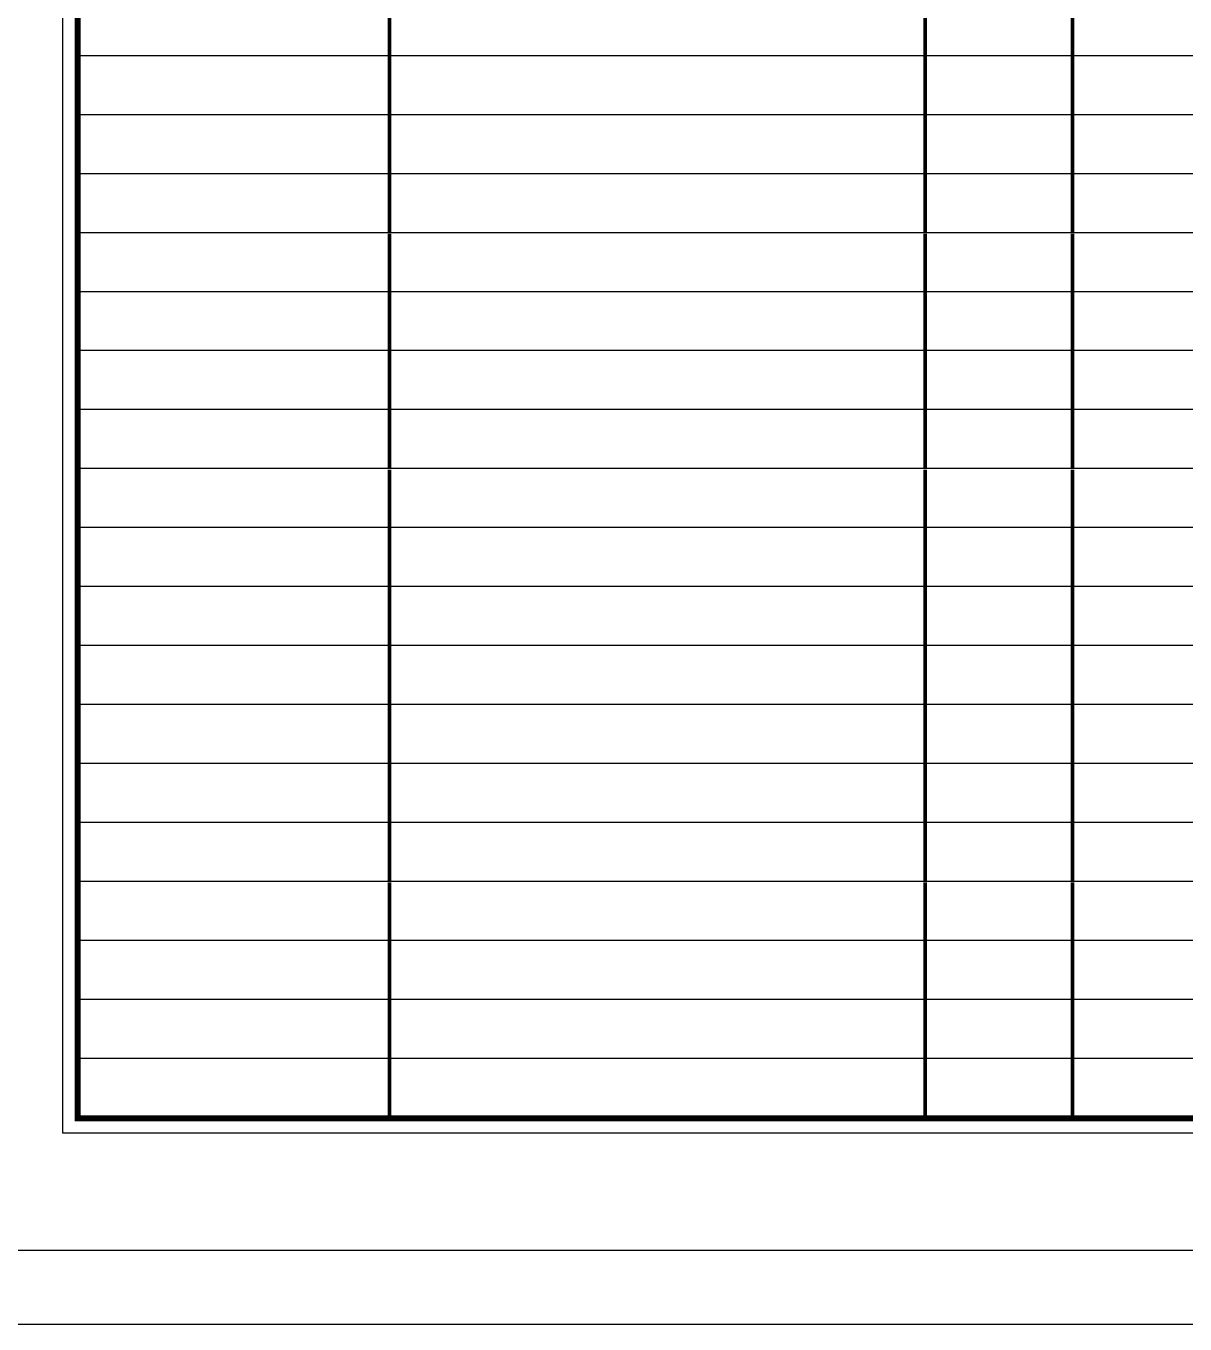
# Paper-space layout '布局' of a CAD drawing. Header units: millimetres. Extents: x -7887 to 894, y 542 to 1297.
# Drawn here: x -6933.1 to -6775.9, y 542.3 to 718.4 of the extents above; entities that cross this region are included whole.
import ezdxf

# ---------------------------------------------------------------- set-up
doc = ezdxf.new("R2010")
doc.units = ezdxf.units.MM
doc.header["$LTSCALE"] = 10
for name, color, linetype in [('008-顶面文字标注', 3, 'Continuous'), ('NW-01-尺寸标注', 252, 'Continuous'), ('T-TTLB-1', 1, 'Continuous')]:
    doc.layers.add(name, color=color, linetype=linetype)

# ---------------------------------------------------------------- blocks, each defined once
blk = doc.blocks.new('11111')
at = {"layer": 'T-TTLB-1'}
blk.add_lwpolyline([(3212.32, 6139.96), (3711.32, 6139.96), (3711.32, 5739.96), (3212.32, 5739.96)], close=True, dxfattribs=at)

psp = doc.layouts.new('布局')

# ---------------------------------------------------------------- linework, layer by layer
at = {"color": 147}
for p, q in [((-6926.105, 714.361), (-6703.105, 714.361)), ((-6926.105, 706.361), (-6703.105, 706.361)), ((-6926.105, 698.361), (-6703.105, 698.361)), ((-6926.105, 690.361), (-6703.105, 690.361)), ((-6926.105, 682.361), (-6703.105, 682.361)), ((-6926.105, 674.361), (-6703.105, 674.361)), ((-6926.105, 666.361), (-6703.105, 666.361)), ((-6926.105, 658.361), (-6703.105, 658.361)), ((-6926.105, 650.361), (-6703.105, 650.361)), ((-6926.105, 642.361), (-6703.105, 642.361)), ((-6926.105, 634.361), (-6703.105, 634.361)), ((-6926.105, 626.361), (-6703.105, 626.361)), ((-6926.105, 618.361), (-6703.105, 618.361)), ((-6926.105, 610.361), (-6703.105, 610.361)), ((-6926.105, 602.361), (-6703.105, 602.361)), ((-6926.105, 594.361), (-6703.105, 594.361)), ((-6926.105, 586.361), (-6703.105, 586.361)), ((-6926.105, 578.361), (-6703.105, 578.361))]:
    psp.add_line(p, q, dxfattribs=at)
for points in [[(-6928.105, 918.361), (-6701.105, 918.361), (-6701.105, 568.183), (-6928.105, 568.183)], [(-6926.105, 916.361), (-6703.105, 916.361), (-6703.105, 570.183), (-6926.105, 570.183)]]:
    psp.add_lwpolyline(points, close=True, dxfattribs=at)
at = {"color": 147, "const_width": 0.8}
psp.add_lwpolyline([(-6926.105, 570.183), (-6926.105, 916.361), (-6703.105, 916.361), (-6703.105, 570.183)], close=True, dxfattribs=at)
at = {"color": 147, "const_width": 0.5}
for points in [[(-6811.105, 906.361), (-6811.105, 690.361)], [(-6791.105, 906.361), (-6791.105, 690.361)], [(-6883.802, 874.361), (-6883.802, 690.361)], [(-6883.802, 690.183), (-6883.802, 658.361)], [(-6811.105, 690.183), (-6811.105, 658.361)], [(-6791.105, 690.183), (-6791.105, 658.361)], [(-6883.802, 658.183), (-6883.802, 602.361)], [(-6811.105, 658.183), (-6811.105, 602.361)], [(-6791.105, 658.183), (-6791.105, 602.361)], [(-6883.802, 602.183), (-6883.802, 570.183)], [(-6811.105, 602.183), (-6811.105, 570.183)], [(-6791.105, 602.183), (-6791.105, 570.183)]]:
    psp.add_lwpolyline(points, dxfattribs=at)
at = {"layer": '008-顶面文字标注', "color": 8}
psp.add_lwpolyline([(-7212.605, 542.276), (-6618.605, 542.276), (-6618.605, 962.276), (-7212.605, 962.276)], close=True, dxfattribs=at)

# ---------------------------------------------------------------- block references
at = {"layer": 'NW-01-尺寸标注', "linetype": 'ByBlock'}
psp.add_blockref('11111', (-10399.926, -5187.687), dxfattribs=at)

doc.saveas('drawing.dxf')
